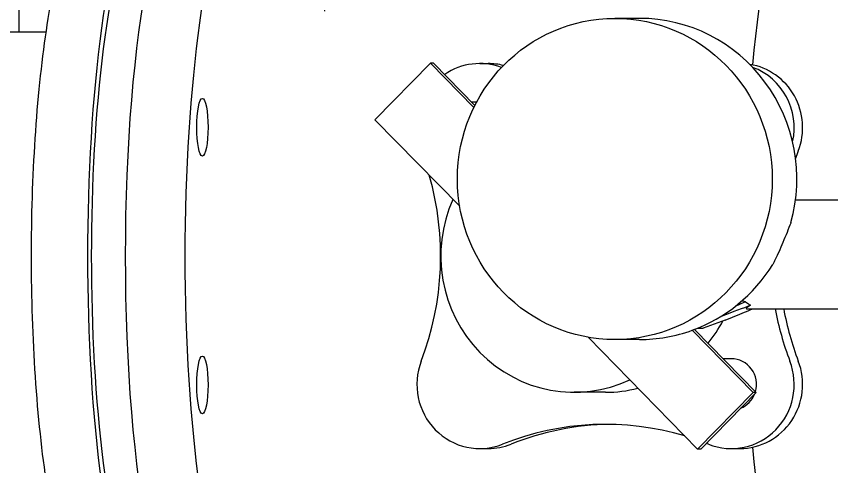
# Model space of a CAD drawing. Header units: millimetres. Extents: x 0 to 100323, y 0 to 59400.
# Drawn here: x 58821 to 59458, y 46856 to 47207 of the extents above; entities that cross this region are included whole.
import ezdxf

# ---------------------------------------------------------------- set-up
doc = ezdxf.new("R2010")
doc.units = ezdxf.units.MM
doc.header["$LTSCALE"] = 100
doc.layers.add('Visible', color=7, linetype='Continuous', lineweight=25)

msp = doc.modelspace()

# ---------------------------------------------------------------- linework, layer by layer
at = {"layer": 'Visible'}
for p, q in [((58823.46, 47195.08), (58823.46, 48195.46)), ((59307.73, 47205.81), (59288.46, 47205.81)), ((58844.63, 47195.08), (58489.8, 47195.08)), ((59144.51, 47170.96), (59101.17, 47126.77)), ((59178.47, 47136.34), (59144.51, 47170.96)), ((59146.95, 47170.96), (59144.51, 47170.96)), ((59179.29, 47137.99), (59146.95, 47170.96)), ((59183.02, 47170.58), (59189.61, 47170.58)), ((59180.64, 47140.58), (59176.75, 47140.58)), ((59101.17, 47126.77), (59167.42, 47059.23)), ((59429.53, 47064.29), (59572.51, 47064.29)), ((59391.3, 46979.29), (59572.53, 46979.29)), ((59374.46, 46970.46), (59357.38, 46964.12)), ((59396.4, 46914.15), (59348.91, 46962.56)), ((59398.83, 46914.15), (59350.7, 46963.22)), ((59352.98, 46964.12), (59356.89, 46964.12)), ((59356.89, 46964.12), (59357.38, 46964.12)), ((59267.54, 46957.14), (59353.05, 46869.95)), ((59307.73, 46955.31), (59288.46, 46955.31)), ((59379.42, 46940.33), (59373.15, 46940.33)), ((59298.24, 46922.96), (59298.23, 46922.96)), ((59281.22, 46914.21), (59256.83, 46914.21)), ((59353.05, 46869.95), (59396.4, 46914.15)), ((59355.49, 46869.95), (59398.83, 46914.15)), ((59398.83, 46914.15), (59396.4, 46914.15)), ((59183.02, 46870.33), (59189.61, 46870.33)), ((59379.42, 46870.33), (59386.01, 46870.33)), ((59355.49, 46869.95), (59353.05, 46869.95))]:
    msp.add_line(p, q, dxfattribs=at)
for centre, major_axis, ratio, start_param, end_param in [((59457.72, 47020.46), (0, 350), 0.195122, 0, 1.130763), ((58937.91, 47020.46), (0, -312.5), 0.195122, 2.897917, 6.526861), ((59013.92, 47020.46), (0, -312.5), 0.195122, 2.227892, 7.196886), ((58937.91, 47020.46), (0, -297.5), 0.195122, 2.989553, 6.435225), ((58967.33, 47020.46), (0, -312.5), 0.195122, 3.141593, 6.283185), ((59307.73, 47080.56), (0, 125.25), 0.980779, 4.437598, 6.283185), ((59183.02, 47120.58), (0, 50), 0.980779, 5.929245, 6.874956), ((59189.61, 47120.58), (0, 50), 0.980779, 6.037134, 6.283185), ((59386.01, 47120.58), (0, 50), 0.980779, 4.339732, 6.124057), ((59379.42, 47120.58), (0, 50), 0.980779, 4.489276, 5.937368), ((59637.21, 47020.46), (0, 225), 0.980779, 1.198139, 1.225488), ((58931.82, 47020.46), (0, 225), 0.980779, 4.339732, 4.996059), ((59256.83, 47020.46), (0, -106.25), 0.980779, 4.28321, 6.712364), ((59307.73, 47080.56), (0, -125.25), 0.980779, 0.341856, 1.009905), ((59431.66, 47021.79), (83.37, 0), 0.509799, 4.159237, 4.197116), ((59492.67, 47021.79), (-101.81, -42.36), 0.033467, 6.001692, 6.363444), ((59404.39, 47021.79), (0, 42.5), 0.65937, 2.62632, 2.686843), ((59404.39, 47021.79), (0, -42.5), 0.65937, 5.828436, 5.921433), ((59630.62, 47020.46), (0, -225), 0.980779, 4.896402, 5.085046), ((59637.21, 47020.46), (0, 225), 0.980779, 1.75481, 1.943453), ((59281.22, 47020.46), (0, -106.25), 0.980779, 0.876073, 1.074477), ((59307.73, 47080.56), (0, -125.25), 0.980779, 0, 0.341856), ((59379.42, 46920.33), (0, 20), 0.980779, 4.428843, 6.283185), ((59183.02, 46920.33), (0, -50), 0.980779, 4.339732, 6.655842), ((59379.42, 46920.33), (0, -50), 0.980779, 5.910528, 8.226639), ((59386.01, 46920.33), (0, -50), 0.980779, 0, 1.943453), ((59287.81, 47020.46), (0, -97.5), 0.980779, 0.127717, 0.127867), ((59281.22, 47020.46), (0, -106.25), 0.980779, 6.165671, 6.165889), ((59281.22, 47020.46), (0, -106.25), 0.980779, 0, 0.245283), ((59379.42, 46920.33), (0, -20), 0.980779, 0.378999, 1.191797), ((59281.22, 46664.21), (0, 225), 0.980779, 5.999516, 6.655842), ((59287.81, 46664.21), (0, 225), 0.980779, 0.014922, 0.372657), ((59189.61, 46920.33), (0, -50), 0.980779, 0, 0.372657), ((59281.22, 46664.21), (0, 225), 0.980779, 5.910528, 5.918719), ((59457.72, 47020.46), (0, -350), 0.195122, 5.152423, 6.283185)]:
    msp.add_ellipse(centre, major_axis=major_axis, ratio=ratio, start_param=start_param, end_param=end_param, dxfattribs=at)
for centre, major_axis, ratio in [((59288.46, 47080.56), (0, -125.25), 0.980779), ((58966.6, 47120.91), (0, 22.5), 0.195122), ((58966.6, 46920), (0, 22.5), 0.195122)]:
    msp.add_ellipse(centre, major_axis=major_axis, ratio=ratio, dxfattribs=at)
for points, knots in [([(58918.3, 46707.96), (58911.07, 46707.96), (58904.05, 46710.03), (58891.28, 46716.84), (58886.18, 46721.85), (58872.52, 46738.76), (58866.83, 46752.28), (58854.58, 46789.89), (58849.05, 46815.84), (58840.76, 46872.07), (58837.81, 46901.33), (58833.99, 46962.28), (58833.08, 46993.87), (58833.29, 47056.76), (58834.4, 47088.03), (58838.55, 47147.52), (58841.6, 47175.68), (58849.52, 47226.78), (58854.41, 47249.49), (58866.86, 47289.65), (58873.09, 47306.18), (58891.05, 47323.27), (58895.24, 47326.45), (58905.62, 47331.35), (58911.9, 47332.96), (58918.3, 47332.96)], [2.356194, 2.356194, 2.356194, 2.356194, 2.459919, 2.459919, 2.593327, 2.593327, 2.896186, 2.896186, 3.280128, 3.280128, 3.616148, 3.616148, 3.944101, 3.944101, 4.270476, 4.270476, 4.598821, 4.598821, 4.936004, 4.936004, 5.314081, 5.314081, 5.405934, 5.405934, 5.497787, 5.497787, 5.497787, 5.497787]), ([(59425.96, 47046.58), (59425.68, 47045.87), (59425.39, 47045.15), (59424.14, 47042.05), (59423.12, 47039.52), (59421.02, 47034.37), (59419.92, 47031.73), (59417.71, 47026.6), (59416.6, 47024.11), (59414.28, 47019.07), (59413.01, 47016.44), (59411.75, 47013.94)], [1.686791, 1.686791, 1.686791, 1.686791, 1.788511, 1.788511, 2.114673, 2.114673, 2.440834, 2.440834, 2.766995, 2.766995, 3.149732, 3.149732, 3.149732, 3.149732]), ([(59374.46, 46970.46), (59379.69, 46972.59), (59384.82, 46974.68), (59391.97, 46977.57), (59394.17, 46978.46), (59396.21, 46979.29)], [-2.3320465, -2.3320465, -2.3320465, -2.3320465, -1.914925, -1.914925, -1.7055267, -1.7055267, -1.7055267, -1.7055267])]:
    msp.add_open_spline(points, degree=3, knots=knots, dxfattribs=at)
for points in [[(59394.47, 46982.04), (59387.95, 46979.58), (59381.6, 46977.19), (59370.95, 46973.17)], [(59390.58, 46984.81), (59388.07, 46983.7), (59385.39, 46982.52), (59382.72, 46981.36)]]:
    msp.add_open_spline(points, degree=3, dxfattribs=at)

doc.saveas('drawing.dxf')
